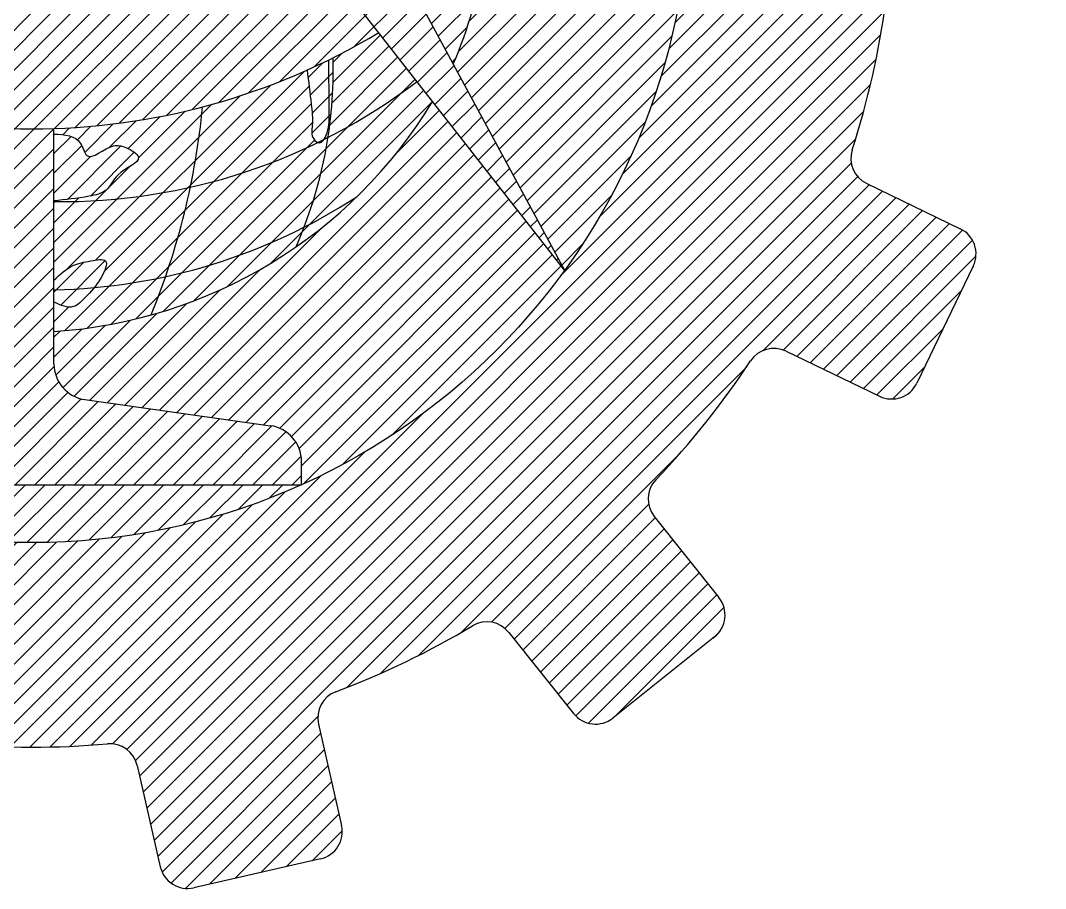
# Model space of a CAD drawing. Header units: millimetres. Extents: x -495 to 480, y 20 to 233.
# Drawn here: x 342.8 to 379.42, y 59.64 to 90.64 of the extents above; entities that cross this region are included whole.
import ezdxf

# ---------------------------------------------------------------- set-up
doc = ezdxf.new("R2010")
doc.units = ezdxf.units.MM
pattern_1 = [(45, (306.9796937244569, 59.64169378769577), (-0.3535533905932737, 0.3535533905932738), [])]

msp = doc.modelspace()

# ---------------------------------------------------------------- hatches: boundary and pattern name
at = {"true_color": 0xffc60a}
h = msp.add_hatch(dxfattribs=at)
h.set_pattern_fill('_USER,_O', color=40, scale=0.5, angle=45, pattern_type=0)
h.set_pattern_definition(pattern_1)
h.paths.add_polyline_path([(373.0285700076631, 106.1734298904046), (376.3685699139165, 107.7818890720758, 0.4142135623731025), (376.8356550427013, 109.1167416790958), (374.822078468438, 113.2979765191905, 0.4142135623730971), (373.487225861418, 113.7650616479754), (370.1472259551645, 112.1566024663042, -0.3748444409083598), (368.8796622399848, 112.5053234754394, 0.04409869253188097), (365.4982253024332, 116.7455112794367, -0.3748444409083521), (365.4403069188141, 118.0588922504772), (367.751658569184, 120.9572355464322, 0.4142135623731021), (367.5933168885747, 122.3625568307589), (363.9649772754769, 125.2560611180324, 0.4142135623730943), (362.5596559911501, 125.0977194374231), (360.2483043407802, 122.199376141468, -0.3748444409083582), (358.9549645199681, 121.9635876299704, 0.04409869253188028), (354.0686465715, 124.3167143333763, -0.3748444409083501), (353.446609264379, 125.4748998551309), (354.2715211176418, 129.0890748297582, 0.4142135623730957), (353.5191141394163, 130.2865236758963), (348.9946486465232, 131.3192033997526, 0.4142135623730952), (347.797199800385, 130.5667964215271), (346.9722879471222, 126.9526214468999, -0.3748444409083623), (345.9093338339616, 126.1790242212279, 0.04409869253188122), (340.4859300710277, 126.1790242212278, -0.3748444409083543), (339.4229759578671, 126.9526214468998), (338.5980641046042, 130.5667964215271, 0.4142135623730971), (337.4006152584661, 131.3192033997526), (332.876149765573, 130.2865236758963, 0.4142135623730906), (332.1237427873475, 129.0890748297582), (332.9486546406103, 125.474899855131, -0.3748444409083646), (332.3266173334893, 124.3167143333763, 0.04409869253188019), (327.4402993850211, 121.9635876299703, -0.3748444409083506), (326.1469595642091, 122.1993761414679), (323.8356079138392, 125.097719437423, 0.4142135623730951), (322.4302866295124, 125.2560611180323), (318.8019470164145, 122.3625568307589, 0.4142135623730968), (318.6436053358053, 120.9572355464322), (320.9549569861751, 118.058892250477, -0.3748444409083684), (320.8970386025561, 116.7455112794365, 0.04409869253188024), (317.5156016650046, 112.5053234754392, -0.37484444090835), (316.2480379498249, 112.1566024663041), (312.9080380435714, 113.7650616479753, 0.414213562373088), (311.5731854365514, 113.2979765191904), (309.559608862288, 109.1167416790957, 0.4142135623730904), (310.0266939910728, 107.7818890720757), (313.3666938973263, 106.1734298904045, -0.3748444409083591), (313.8843658834072, 104.9649846789532, 0.04409869253188079), (312.677545012857, 99.67755697143703, -0.3748444409083533), (311.6868139427497, 98.81339491431083), (307.9796937244569, 98.81339491431083, 0.4142135623730951), (306.9796937244569, 97.81339491431083), (306.9796937244569, 93.17257436095565, 0.4142135623730909), (307.9796937244569, 92.17257436095565), (311.6868139427497, 92.17257436095554, -0.3748444409083516), (312.677545012857, 91.30841230382936, 0.04409869253188001), (313.8843658834072, 86.02098459631327, -0.3748444409083552), (313.3666938973263, 84.812539384862), (310.0266939910729, 83.20408020319077, 0.4142135623730858), (309.5596088622881, 81.86922759617082), (311.5731854365515, 77.68799275607608, 0.4142135623730945), (312.9080380435714, 77.22090762729123), (316.2480379498249, 78.82936680896229, -0.3748444409083784), (317.5156016650047, 78.48064579982722, 0.04409869253187951), (320.8970386025561, 74.24045799582998, -0.3748444409083581), (320.9549569861752, 72.92707702478947), (318.6436053358054, 70.02873372883437, 0.4142135623730929), (318.8019470164147, 68.62341244450761), (322.4302866295125, 65.7299081572342, 0.4142135623730919), (323.8356079138392, 65.88824983784349), (326.1469595642092, 68.78659313379859, -0.3748444409083723), (327.4402993850213, 69.0223816452963, 0.04409869253188004), (332.3266173334894, 66.66925494189023, -0.3748444409083554), (332.9486546406104, 65.51106942013558), (332.1237427873476, 61.89689444550834, 0.4142135623730872), (332.8761497655731, 60.69944559937022), (337.4006152584662, 59.66676587551395, 0.4142135623730927), (338.5980641046044, 60.41917285373945), (339.4229759578672, 64.03334782836666, -0.3748444409083972), (340.4859300710278, 64.80694505403883, 0.0440986925318814), (345.9093338339617, 64.80694505403869, -0.3748444409083554), (346.9722879471223, 64.03334782836671), (347.797199800385, 60.41917285373951, 0.4142135623731005), (348.9946486465232, 59.66676587551397), (353.5191141394163, 60.69944559937024, 0.414213562373093), (354.2715211176418, 61.89689444550838), (353.4466092643791, 65.51106942013561, -0.3748444409083931), (354.0686465715, 66.6692549418904, 0.04409869253188033), (358.9549645199683, 69.02238164529626, -0.3748444409083548), (360.2483043407803, 68.78659313379863), (362.5596559911502, 65.88824983784356, 0.4142135623730963), (363.9649772754769, 65.72990815723426), (367.5933168885748, 68.62341244450766, 0.4142135623730933), (367.7516585691841, 70.02873372883441), (365.4403069188143, 72.92707702478954, -0.374844440908386), (365.4982253024333, 74.24045799583013, 0.04409869253188037), (368.8796622399849, 78.48064579982733, -0.3748444409083535), (370.1472259551646, 78.82936680896246), (373.487225861418, 77.22090762729128, 0.4142135623730968), (374.822078468438, 77.68799275607614), (376.8356550427014, 81.8692275961709, 0.4142135623730966), (376.3685699139165, 83.20408020319088), (373.0285700076631, 84.8125393848621, -0.3748444409083866), (372.5108980215822, 86.02098459631341, 0.04409869253188067), (373.7177188921324, 91.30841230382958, -0.3748444409083514), (374.7084499622397, 92.17257436095576), (378.4155701805325, 92.17257436095576, 0.4142135623730951), (379.4155701805325, 93.17257436095576), (379.4155701805325, 97.81339491431095, 0.4142135623730906), (378.4155701805325, 98.81339491431095), (374.7084499622397, 98.81339491431106, -0.3748444409083505), (373.7177188921324, 99.67755697143724, 0.04409869253188043), (372.5108980215822, 104.9649846789534, -0.3748444409083558)])
h.paths.add_polyline_path([(366.6978714394966, 95.49298463763336, -1), (319.6973924654928, 95.49298463763336, -1)], flags=16)
h.paths.add_polyline_path([(359.5139635104972, 94.54342855314331), (360.2337386599341, 93.82365340370636, -0.01240107672831388), (359.3681112047192, 92.99993188554676, -0.06554042088867294), (358.2631776126215, 89.08123508254752), (362.2392178815073, 81.72057521682137), (357.5257589722178, 87.74816376869406, -0.244761411704136), (344.0012709686808, 79.5323165997254), (344.0012709686808, 78.37319664622429, 0.373884679484805), (345.1081415002823, 77.09988775578594), (351.7344296151261, 76.16862369314728, -0.3738846794848051), (352.8413001467277, 74.89531480270894), (352.8413001467277, 74.06261087267114), (333.5539637582617, 74.06261087267114), (333.5539637582617, 74.89531480270895, -0.3738846794848023), (334.6608342898633, 76.16862369314728), (341.2871224047071, 77.09988775578594, 0.373884679484805), (342.3939929363086, 78.37319664622429), (342.3939929363086, 79.50196658800002, -0.2463970479116872), (328.5110943591127, 87.28982701171147), (324.1560460234817, 81.72057521682133), (327.8495768122243, 88.55823831904624, -0.5043921289829582), (339.8634427019014, 110.7989538315033), (340.607324964749, 112.1760687364546, -0.170404589608018), (342.0500903430321, 113.4880590620781, 0.1722806011502811), (341.2871224047071, 113.8860815194808), (334.6608342898633, 114.8173455821195, -0.3738846794848075), (333.5539637582617, 116.0906544725578), (333.5539637582617, 116.9233584025956), (352.8413001467277, 116.9233584025956), (352.8413001467277, 116.0906544725578, -0.3738846794848057), (351.7344296151261, 114.8173455821195), (345.1081415002823, 113.8860815194808, 0.1722806011503194), (344.3451735619571, 113.488059062078, -0.170404589607991), (345.7879389402399, 112.1760687364546), (346.6406971857284, 110.5973967491879, -0.376618025549902)], flags=0)
h.paths.add_polyline_path([(356.510187285868, 103.2729095969522, -0.08990555218392787), (356.4383208732967, 100.5976400163567, 0.09069525368885768), (352.0926586329609, 103.7888566690461, 0.08146629980500394), (351.8591491959583, 105.5423366197175, -0.08331300852259096)], flags=0)
h.paths.add_polyline_path([(334.6200020948469, 93.02533566120998, -0.09207281056874088), (339.4493182050287, 101.0361262686773, 0.06166825364065819), (342.0033469855133, 99.88583495330312, -0.004237287796734104), (342.3939929363086, 100.829771646777), (342.3939929363086, 91.08612630835329, 0.02031259002983031), (344.0012709686808, 91.0861263083533), (344.0012709686808, 99.45944904113729, 0.08018331940166838), (347.6310429415711, 99.60288435953402, -0.07439153477511713), (349.3547742205687, 92.05199499867246, -0.1935321791773891)], flags=0)
h.paths.add_polyline_path([(353.970745524394, 89.30986713086659, -0.09896621561992329), (352.9352888994479, 83.25806013875194, -0.06385531289580205), (347.985335949722, 81.49105591783335, 0.05949933041753872), (349.3093903641848, 87.55516244004957, -0.1143126187831481), (338.4396162571082, 87.24156479192234, 0.02257866428115124), (337.7862437392409, 81.84007102380119, -0.06357691148097885), (332.9883384227477, 83.92957467360588, -0.04815150041051414), (333.442187807368, 88.8304802085741, 0.2237410203185974)], flags=0)
h.paths.add_polyline_path([(342.0562332903427, 110.859760111146, -1), (344.3390306146463, 110.859760111146, -1)], flags=0)
edge = h.paths.add_edge_path(flags=0)
edge.add_spline(control_points=[(336.6006276779332, 106.2049125661481), (336.669657549746, 106.2143359287493), (336.7385947335334, 106.2177792753517), (336.8060526080513, 106.2145148267392)], knot_values=[8.231422850634878, 8.231422850634878, 8.231422850634878, 8.231422850634878, 8.426547642917427, 8.426547642917427, 8.426547642917427, 8.426547642917427], degree=3, periodic=0)
edge.add_arc((339.2774291044831, 91.70705876256434), 14.71645280769641, 99.66765478756655, 101.8319910108082)
edge.add_spline(control_points=[(336.2599298135415, 106.1108319234496), (336.0911532808016, 106.0402037940952), (335.5889469833029, 105.7065750938782), (335.4352676769456, 104.8072660860131), (334.3048173229209, 103.9982200578497), (333.7984576941394, 104.7208478779257), (333.557153180647, 105.1265349111852), (333.4631894936538, 105.2262525620857)], knot_values=[3.947955432354773, 3.947955432354773, 3.947955432354773, 3.947955432354773, 4.451048340977218, 5.588863820019581, 6.692188749804358, 7.498522832057865, 7.905027104349085, 7.905027104349085, 7.905027104349085, 7.905027104349085], degree=3, periodic=0)
edge.add_arc((339.2774291044831, 91.70705876256437), 14.71645280769641, 113.271232395663, 122.0554034647662)
edge.add_arc((338.3693453309969, 103.2997267802289), 6.958387592711994, 172.734198834263, 195.9744313856567)
edge.add_arc((342.6443446763541, 88.32835607643061), 17.04972106148546, 130.0234148341328, 145.8343122147249)
edge.add_arc((338.6195870352451, 102.1907150500002), 10.95620326583141, 187.0288226270696, 203.0369953751064, ccw=False)
edge.add_arc((339.2774291044831, 91.70705876256434), 14.71645280769641, 122.05540346476599, 141.5907157304357, ccw=False)
edge.add_arc((338.3693453309969, 103.2997267802289), 6.958387592711993, 159.4326645204934, 172.7341988342631, ccw=False)
edge.add_spline(control_points=[(330.9995380792651, 106.2568878354423), (331.0971919546163, 106.0906077491219), (331.2688776274073, 105.7982700575658), (331.7612237270924, 105.9608526534209), (331.8417805081376, 105.8193899193701), (331.8544855739961, 105.744263594652)], knot_values=[0, 0, 0, 0, 0.5131372152648521, 0.9021486113072581, 1.145700965591374, 1.145700965591374, 1.145700965591374, 1.145700965591374], degree=3, periodic=0)
edge.add_arc((338.3693453309969, 103.299726780229), 6.958387592711994, 148.2637673983638, 159.4326645204937, ccw=False)
edge.add_arc((337.402104607722, 91.21792912639953), 16.50210399026177, 91.61564057880389, 107.45792382874811, ccw=False)
edge.add_arc((339.4705800399708, 106.3570400682298), 2.873981443443015, 151.8377568904487, 183.0342364526827)
at = {"true_color": 0xde0000}
h = msp.add_hatch(dxfattribs=at)
h.set_pattern_fill('_USER,_O', color=12, scale=0.5, angle=45, pattern_type=0)
h.set_pattern_definition([(45, (319.6973924654928, 71.99274515063149), (-0.3535533905932737, 0.3535533905932738), [])])
h.paths.add_polyline_path([(352.8413001467277, 116.9233584025956), (352.8413001467277, 116.0906544725578, -0.3738846794848057), (351.7344296151261, 114.8173455821195), (345.1081415002823, 113.8860815194808, 0.1722806011503139), (344.3451735619571, 113.488059062078, -0.1704045896079875), (345.7879389402399, 112.1760687364546), (346.6406971857284, 110.5973967491879, -0.376618025549902), (359.5139635104972, 94.54342855314331), (360.2337386599341, 93.82365340370636, -0.01240107672831389), (359.3681112047192, 92.99993188554674, -0.06554042088867293), (358.2631776126215, 89.08123508254752), (362.2392178815073, 81.72057521682139, 0.1578365059779892), (366.6978714394966, 95.49298463763336, 0.2951328942983553)])
h.paths.add_polyline_path([(333.5539637582618, 116.9233584025956), (352.8413001467276, 116.9233584025956, 0.2146346888290315)])
h.paths.add_polyline_path([(339.8634427019014, 110.7989538315033), (340.607324964749, 112.1760687364546, -0.1704045896080179), (342.0500903430321, 113.4880590620781, 0.172280601150281), (341.2871224047071, 113.8860815194808), (334.6608342898633, 114.8173455821195, -0.3738846794848056), (333.5539637582617, 116.0906544725578), (333.5539637582617, 116.9233584025956, 0.2951328942983553), (319.6973924654928, 95.49298463763336, 0.1578365059779856), (324.1560460234819, 81.72057521682166), (327.8495768122243, 88.55823831904624, -0.5043921289829582)])
h.paths.add_polyline_path([(328.5110943591127, 87.28982701171147), (324.1560460234819, 81.7205752168216, 0.1311854117583273), (333.5539637582617, 74.06261087267114), (333.5539637582617, 74.89531480270892, -0.3738846794848068), (334.6608342898633, 76.16862369314728), (341.2871224047071, 77.09988775578594, 0.3738846794848057), (342.3939929363086, 78.3731966462243), (342.3939929363086, 79.50196658800002, -0.2463970479116872)])
h.paths.add_polyline_path([(362.2392178815073, 81.72057521682139), (357.5257589722178, 87.74816376869406, -0.2447614117041361), (344.0012709686808, 79.5323165997254), (344.0012709686808, 78.37319664622429, 0.373884679484804), (345.1081415002823, 77.09988775578594), (351.7344296151261, 76.16862369314728, -0.3738846794848033), (352.8413001467277, 74.89531480270894), (352.8413001467277, 74.06261087267114, 0.1311854117583242)])
h.paths.add_polyline_path([(352.8413001467277, 74.06261087267114), (333.5539637582617, 74.06261087267114, 0.2146346888290342)])
at = {"true_color": 0xffc60a}
h = msp.add_hatch(dxfattribs=at)
h.set_pattern_fill('_USER,_O', color=40, scale=0.5, angle=45, pattern_type=0)
h.set_pattern_definition(pattern_1)
h.paths.add_polyline_path([(342.0562332903427, 110.859760111146, 1), (344.3390306146463, 110.859760111146, 1)], flags=0)
h.paths.add_polyline_path([(352.8413001467277, 116.0906544725578), (352.8413001467277, 116.9233584025956), (333.5539637582617, 116.9233584025956), (333.5539637582617, 116.0906544725578, 0.373884679484805), (334.6608342898633, 114.8173455821195), (341.2871224047071, 113.8860815194808, -0.1722806011502801), (342.0500903430321, 113.4880590620781, -0.2029154491867407), (344.3451735619571, 113.488059062078, -0.1722806011503149), (345.1081415002823, 113.8860815194808), (351.7344296151261, 114.8173455821195, 0.3738846794848061)])
h.paths.add_polyline_path([(343.1976319524945, 106.0710251865906), (362.2392178815073, 81.72057521682136), (345.7879389402399, 112.1760687364546, -0.1244537135187672), (346.1416938074567, 110.7768511282604, -1), (340.2535700975322, 110.7768511282604, -0.1244537135187672), (340.607324964749, 112.1760687364546), (324.1560460234817, 81.72057521682137)])
h.paths.add_polyline_path([(346.1416938074567, 110.7768511282604, 1), (340.2535700975322, 110.7768511282604, 1)])
h.paths.add_polyline_path([(342.0562332903427, 110.859760111146, -1), (344.3390306146463, 110.859760111146, -1)], flags=16)
h.paths.add_polyline_path([(344.3390306146463, 110.859760111146, 1), (342.0562332903427, 110.859760111146, 1)], flags=16)
h.paths.add_polyline_path([(355.6033606739002, 90.20653376789811), (352.9283421647437, 93.62735725488383, -0.2628333267163583), (333.4669217402454, 93.6273572548838), (330.7919032310888, 90.20653376789807, 0.2772482688996567)], flags=17)
h.paths.add_polyline_path([(344.0012709686808, 105.0433286632888), (343.1976319524945, 106.0710251865906), (342.3939929363086, 105.0433286632892), (342.3939929363086, 91.08612630835329, 0.02031259002983031), (344.0012709686808, 91.0861263083533)], flags=17)
h.paths.add_polyline_path([(344.0012709686808, 86.78047382965079, -0.01668270695070553), (342.3939929363086, 86.78047382965077), (342.3939929363086, 78.3731966462243, -0.3738846794848062), (341.2871224047071, 77.09988775578594), (334.6608342898633, 76.16862369314728, 0.3738846794848036), (333.5539637582617, 74.89531480270894), (333.5539637582617, 74.06261087267114), (352.8413001467277, 74.06261087267114), (352.8413001467277, 74.89531480270892, 0.3738846794848065), (351.7344296151261, 76.16862369314728), (345.1081415002823, 77.09988775578594, -0.3738846794848035), (344.0012709686808, 78.37319664622429)])
h.paths.add_polyline_path([(360.2337386599341, 93.82365340370636), (357.1912453070803, 96.86614675656023, -0.03572102210175547), (355.0569362695977, 95.0168017210718), (357.1202276180286, 91.19712566332615, 0.04234380289497567)], flags=17)
at = {"true_color": 0x88cfef}
h = msp.add_hatch(dxfattribs=at)
h.set_pattern_fill('_USER,_O', color=141, scale=0.5, angle=45, pattern_type=0)
h.set_pattern_definition([(45, (346.6406971857284, 94.54342855314331), (-0.3535533905932737, 0.3535533905932738), [])])
h.paths.add_polyline_path([(359.3681112047192, 92.99993188554676, -0.02992701123124288), (357.1202276180286, 91.19712566332615), (358.2631776126215, 89.08123508254752, 0.06554042088867311)])
h.paths.add_polyline_path([(355.6033606739002, 90.20653376789811, -0.01933512057370811), (353.970745524394, 89.30986713086659, -0.04564853900566804), (353.7899329050514, 86.4618272151913, 0.04471999734865404), (356.969962810875, 88.45891793962411)])
h.paths.add_polyline_path([(357.5257589722178, 87.74816376869406), (356.969962810875, 88.45891793962411, -0.04471999734865399), (353.7899329050514, 86.4618272151913, -0.05307788859266988), (352.9352888994479, 83.25806013875194, 0.0262537582480845), (354.8137937374414, 84.34088356462323, 0.06380878157494885)])
h.paths.add_polyline_path([(352.6453591079625, 82.55480008331742, 0.01214421157098479), (352.9352888994479, 83.25806013875194, -0.06385531289580208), (347.985335949722, 81.49105591783335, -0.01398162325884156), (347.4673538424765, 80.1223506767765, 0.08407554462434517)])
h.paths.add_polyline_path([(354.8137937374414, 84.34088356462324, -0.02625375824808458), (352.9352888994479, 83.25806013875194, -0.01214421157098462), (352.6453591079625, 82.55480008331743, 0.0410655941840515)])
edge = h.paths.add_edge_path()
edge.add_arc((344.2378587229572, 105.2022689415469), 21.03440698662932, 296.5732572329362, 297.0081115544571, ccw=False)
edge.add_spline(control_points=[(353.6474259594776, 86.38987085675817), (353.6031191606263, 86.32051379908208), (353.5322992283413, 86.25131684893289), (353.4457582135274, 86.27130018182909), (353.424757850535, 86.28013476755845)], knot_values=[2.656837322068538, 2.656837322068538, 2.656837322068538, 2.656837322068538, 2.873104237000125, 2.942632655156383, 2.942632655156383, 2.942632655156383, 2.942632655156383], degree=3, periodic=0)
edge.add_arc((344.237858722957, 105.2022689415467), 21.03440698662931, 282.7239336038707, 295.8970705131007, ccw=False)
edge.add_arc((323.2578398216331, 90.06673054015576), 26.17233768681346, 340.87308394994227, 348.1324982354951, ccw=False)
edge.add_arc((343.5705205667842, 101.6751036216637), 20.66122882540923, 282.3378816106223, 296.9525990353371)
edge.add_arc((338.3151904552426, 88.87402690399672), 15.66162064495848, 338.9868959661736, 351.1400476631318)
edge = h.paths.add_edge_path()
edge.add_spline(control_points=[(353.424757850535, 86.28013476755845), (353.3697073418057, 86.30329381671345), (353.1689308373024, 86.48856555739034), (353.260517405432, 86.99113085578185), (353.1772839154769, 87.8005976160868), (353.0933428066324, 88.4601970193284), (353.0412256330811, 88.86972766582988)], knot_values=[0, 0, 0, 0, 0.1822623157530172, 0.6691933613091003, 1.422753251852396, 2.656837322068538, 2.656837322068538, 2.656837322068538, 2.656837322068538], degree=3, periodic=0)
edge.add_arc((343.1976319524945, 110.859760111146), 24.09269315569645, 284.69519620622833, 294.1151455753995, ccw=False)
edge.add_arc((323.2578398216331, 90.0667305401557), 26.17233768681346, 348.1324982354953, 354.4932685711264, ccw=False)
edge.add_arc((344.237858722957, 105.2022689415468), 21.03440698662931, 282.7239336038706, 295.897070513075)
edge = h.paths.add_edge_path()
edge.add_arc((343.1976319524945, 110.859760111146), 24.09269315569645, 271.91152007797257, 284.69519620622833, ccw=False)
edge.add_line((344.0012709686808, 86.78047382965079), (344.0012709686808, 86.58444556738615))
edge.add_spline(control_points=[(344.0012709686808, 86.58444556738615), (344.3850533915648, 86.5637565954509), (344.9504061996549, 86.53327951343081), (345.1740571327309, 85.4581503450149), (345.9677329921443, 86.26574866345189), (346.587969166943, 86.12720967272958), (347.3635430197815, 85.64315028516049), (346.1900926594562, 85.26312337674787), (345.9599748201104, 84.51135260259518), (345.0265013506164, 84.30210750215456), (344.4096983866316, 84.2412518568704), (344.0012709686808, 84.20095517296576)], knot_values=[0, 0, 0, 0, 1.01228365559956, 1.491202757479803, 2.501349052701807, 2.950135603779489, 3.511963092859417, 4.471946754257631, 5.163035538497349, 5.808838449984385, 7.074647325661477, 7.074647325661477, 7.074647325661477, 7.074647325661477], degree=3, periodic=0)
edge.add_line((344.0012709686808, 84.20095517296576), (344.0012709686808, 84.16919252572764))
edge.add_arc((344.237858722957, 105.2022689415468), 21.03440698662932, 269.3555432465432, 282.7239336038706)
edge.add_arc((323.2578398216331, 90.06673054015575), 26.17233768681346, 348.1324982354952, 354.4932685711263)
edge = h.paths.add_edge_path()
edge.add_arc((344.237858722957, 105.2022689415468), 21.03440698662932, 269.35554324654316, 282.7239336038707, ccw=False)
edge.add_line((344.0012709686808, 84.16919252572764), (344.0012709686808, 81.3652238801879))
edge.add_spline(control_points=[(344.0012709686808, 81.3652238801879), (344.2194635434253, 81.5679180844256), (344.6079478235557, 81.9288080556452), (345.2168007563749, 82.03377789693498), (346.0509019123485, 82.19491731604032), (345.7198128343277, 81.48451706881615), (345.5184631109685, 81.19995922438893), (345.4361626366762, 81.09827791304255)], knot_values=[0, 0, 0, 0, 0.8509592149385957, 1.515103245024684, 2.042262459325038, 2.663655797593751, 3.073012399037567, 3.073012399037567, 3.073012399037567, 3.073012399037567], degree=3, periodic=0)
edge.add_arc((343.5705205667842, 101.6751036216637), 20.66122882540923, 275.1806798375871, 282.3378816106224)
edge.add_arc((323.2578398216331, 90.06673054015565), 26.17233768681346, 340.8730839499426, 348.1324982354953)
edge = h.paths.add_edge_path()
edge.add_arc((343.5705205667842, 101.6751036216637), 20.66122882540924, 275.18067983758715, 282.3378816106224, ccw=False)
edge.add_spline(control_points=[(345.4361626366762, 81.09827791304255), (345.3364647306478, 80.97510227024554), (345.1229601785083, 80.75450652689166), (344.6689823463876, 80.26889439242689), (344.2449549637186, 80.46854070276734), (344.0012709686808, 80.58327529889667)], knot_values=[3.073012399037567, 3.073012399037567, 3.073012399037567, 3.073012399037567, 3.568902566546085, 4.099674770131629, 4.816865972556855, 4.816865972556855, 4.816865972556855, 4.816865972556855], degree=3, periodic=0)
edge.add_line((344.0012709686808, 80.58327529889667), (344.0012709686808, 79.5323165997254))
edge.add_arc((342.8745559617236, 96.626622389187), 17.13139740740734, 273.7710085218843, 285.5507865236859)
edge.add_arc((323.2578398216331, 90.06673054015573), 26.17233768681346, 337.6689407133213, 340.8730839499424)
at = {"true_color": 0xffcd9a}
h = msp.add_hatch(dxfattribs=at)
h.set_pattern_fill('_USER,_O', color=31, scale=0.5, angle=45, pattern_type=0)
h.set_pattern_definition([(45, (330.9331398556934, 103.9349319610835), (-0.3535533905932737, 0.3535533905932738), [])])
edge = h.paths.add_edge_path()
edge.add_spline(control_points=[(331.1467448782311, 89.99749790835766), (331.2144498047357, 89.75139196318179), (331.3583399065898, 89.22835455148343), (332.0950660999956, 88.88369628585924), (332.6756464679709, 88.46706726967616), (333.1546852770585, 88.5127950319472), (333.3366104374081, 88.40410494686667), (333.3613589116721, 88.3856459959686)], knot_values=[8.180881520398062, 8.180881520398062, 8.180881520398062, 8.180881520398062, 8.911253780532833, 9.733107397120284, 10.4809615663746, 10.99798371497667, 11.08745375670514, 11.08745375670514, 11.08745375670514, 11.08745375670514], degree=3, periodic=0)
edge.add_arc((358.6015045378554, 84.02912923149344), 25.61335959123863, 169.1957050399404, 170.2070833355833, ccw=False)
edge.add_arc((343.1976319524945, 110.8597601111461), 24.09269315569645, 239.98753083773312, 246.1143259600439, ccw=False)
edge = h.paths.add_edge_path()
edge.add_arc((358.6015045378554, 84.02912923149334), 25.61335959123863, 169.1957050399402, 170.207083335583)
edge.add_spline(control_points=[(333.3613589116721, 88.3856459959686), (333.4042380131584, 88.35366409597572), (333.5531243160324, 88.19398460848456), (333.4230986468276, 87.75765938384481), (333.8725852142324, 87.38413915885315), (333.9675258915472, 87.02367053115913), (334.0157126172115, 86.81874353775248)], knot_values=[6.44412330450624, 6.44412330450624, 6.44412330450624, 6.44412330450624, 6.599138719126543, 7.074586269930569, 7.558389749471178, 8.18088152039806, 8.18088152039806, 8.18088152039806, 8.18088152039806], degree=3, periodic=0)
edge.add_arc((344.2378587229571, 105.2022689415468), 21.03440698662935, 240.9237837822797, 253.0865333215514)
edge.add_arc((397.8899393967666, 77.31010417977315), 60.27416387889983, 170.5160429439138, 172.5956391732976, ccw=False)
edge.add_arc((343.1976319524945, 110.859760111146), 24.09269315569645, 246.1143259600439, 258.6099026593735, ccw=False)
h.paths.add_polyline_path([(342.3939929363086, 86.78047382965077, -0.04138169245253554), (338.4396162571082, 87.24156479192233, 0.009074199376233003), (338.1183802660201, 85.07770035749397, 0.05190241005737332), (342.3939929363086, 84.24883399068518)])
edge = h.paths.add_edge_path()
edge.add_arc((344.237858722957, 105.2022689415468), 21.03440698662935, 253.0865333215516, 264.97102542832323, ccw=False)
edge.add_arc((397.8899393967666, 77.31010417977326), 60.27416387889986, 172.5956391732977, 175.6898125556581)
edge.add_arc((343.5705205667843, 101.6751036216636), 20.6612288254092, 253.7423004407465, 265.4128627282158)
edge.add_spline(control_points=[(341.9181357236184, 81.08005565119268), (342.083767582119, 81.22994108662805), (342.2388802592138, 81.39497507444713), (342.3939929363087, 81.56000906226623)], knot_values=[3.034169057456729, 3.034169057456729, 3.034169057456729, 3.034169057456729, 3.705174376702132, 3.705174376702132, 3.705174376702132, 3.705174376702132], degree=3, periodic=0)
edge.add_line((342.3939929363086, 81.56000906226618), (342.3939929363086, 84.24883399068518))
edge = h.paths.add_edge_path()
edge.add_arc((344.237858722957, 105.2022689415468), 21.03440698662934, 240.92378378228, 253.0865333215516, ccw=False)
edge.add_spline(control_points=[(334.0157126172115, 86.81874353775248), (334.0315705858441, 86.75130326683471), (334.1111832963835, 86.39899294132104), (334.4205655948995, 85.59035648048024), (334.8723240987093, 84.26623618193224), (335.8263755198868, 83.33089757873869), (335.9890461747335, 82.60477375970393), (336.0155682211328, 82.44468314702007)], knot_values=[1.599698194964978, 1.599698194964978, 1.599698194964978, 1.599698194964978, 1.804556583689203, 2.66629199542425, 4.212148794818636, 5.961032932743604, 6.444123304506241, 6.444123304506241, 6.444123304506241, 6.444123304506241], degree=3, periodic=0)
edge.add_arc((343.5705205667839, 101.6751036216638), 20.6612288254092, 248.5518912188141, 253.7423004407477)
edge.add_arc((397.8899393967666, 77.31010417977315), 60.27416387889985, 172.5956391732976, 175.689812555658, ccw=False)
edge = h.paths.add_edge_path()
edge.add_arc((343.5705205667842, 101.6751036216636), 20.6612288254092, 248.5518912188163, 253.7423004407467, ccw=False)
edge.add_spline(control_points=[(336.0155682211328, 82.44468314702007), (336.0348152878177, 82.32850528308165), (336.1017656361265, 81.79134795046699), (336.1538251774455, 81.26347319336047), (336.1944757028756, 80.85128388676893)], knot_values=[0, 0, 0, 0, 0.3505790036010317, 1.599698194964978, 1.599698194964978, 1.599698194964978, 1.599698194964978], degree=3, periodic=0)
edge.add_arc((342.8745559617232, 96.62662238918718), 17.13139740740737, 247.0497309457991, 252.3837588565466)
edge.add_arc((397.8899393967666, 77.31010417977238), 60.27416387889986, 175.6898125556572, 177.1580092226551, ccw=False)
edge = h.paths.add_edge_path()
edge.add_spline(control_points=[(339.1487807139063, 79.90527746919702), (339.5868813704543, 80.03452275486063), (340.418540682094, 80.27987286721756), (341.3886441333209, 80.63916020063073), (341.8141559244636, 80.98596108741796), (341.9181357236184, 81.08005565119268)], knot_values=[0, 0, 0, 0, 1.376435398438378, 2.612927643162452, 3.034169057456729, 3.034169057456729, 3.034169057456729, 3.034169057456729], degree=3, periodic=0)
edge.add_arc((343.5705205667844, 101.6751036216636), 20.66122882540919, 253.7423004407462, 265.41286272821554, ccw=False)
edge.add_arc((397.8899393967667, 77.31010417977356), 60.27416387889986, 175.6898125556583, 177.1580092226563)
edge.add_arc((342.8745559617234, 96.62662238918705), 17.13139740740737, 252.3837588565456, 257.4388023218149)
edge = h.paths.add_edge_path()
edge.add_spline(control_points=[(344.0012709686808, 80.58327529889667), (344.2449549637186, 80.46854070276734), (344.6689823463876, 80.26889439242689), (345.1229601785083, 80.75450652689166), (345.3364647306478, 80.97510227024554), (345.4361626366762, 81.09827791304255)], knot_values=[3.073012399037567, 3.073012399037567, 3.073012399037567, 3.073012399037567, 3.790203601462792, 4.320975805048336, 4.816865972556855, 4.816865972556855, 4.816865972556855, 4.816865972556855], degree=3, periodic=0)
edge.add_arc((343.5705205667843, 101.6751036216637), 20.66122882540923, 271.1946031129854, 275.180679837587, ccw=False)
edge.add_line((344.0012709686808, 81.01836547966293), (344.0012709686808, 80.58327529889667))
edge = h.paths.add_edge_path()
edge.add_spline(control_points=[(345.4361626366762, 81.09827791304255), (345.5184631109685, 81.19995922438893), (345.7198128343277, 81.48451706881615), (346.0509019123485, 82.19491731604032), (345.2168007563749, 82.03377789693498), (344.6079478235557, 81.9288080556452), (344.2194635434253, 81.5679180844256), (344.0012709686808, 81.3652238801879)], knot_values=[0, 0, 0, 0, 0.4093566014438159, 1.030749939712529, 1.557909154012883, 2.222053184098971, 3.073012399037567, 3.073012399037567, 3.073012399037567, 3.073012399037567], degree=3, periodic=0)
edge.add_line((344.0012709686808, 81.3652238801879), (344.0012709686808, 81.01836547966293))
edge.add_arc((343.5705205667842, 101.6751036216636), 20.66122882540922, 271.1946031129857, 275.1806798375873)
edge = h.paths.add_edge_path()
edge.add_spline(control_points=[(344.0012709686808, 84.20095517296576), (344.4096983866316, 84.2412518568704), (345.0265013506164, 84.30210750215457), (345.9599748201105, 84.51135260259518), (346.1900926594563, 85.2631233767479), (347.3635430197814, 85.64315028516044), (346.5879691669431, 86.12720967272962), (345.9677329921442, 86.26574866345186), (345.1740571327309, 85.45815034501493), (344.9504061996549, 86.5332795134308), (344.3850533915648, 86.56375659545087), (344.0012709686808, 86.58444556738615)], knot_values=[0, 0, 0, 0, 1.265808875677092, 1.911611787164129, 2.602700571403846, 3.56268423280206, 4.124511721881989, 4.57329827295967, 5.583444568181674, 6.062363670061917, 7.074647325661477, 7.074647325661477, 7.074647325661477, 7.074647325661477], degree=3, periodic=0)
edge.add_line((344.0012709686808, 86.58444556738615), (344.0012709686808, 84.20095517296576))
edge = h.paths.add_edge_path()
edge.add_spline(control_points=[(353.6474259594776, 86.38987085675817), (353.6733556660675, 86.43046074819944), (353.8389486614551, 86.76827366045812), (353.8257653233192, 87.40740953387946), (353.8246731380654, 88.33728930436415), (353.8202845400299, 88.97666800142876), (353.8185152689613, 89.23443465527046)], knot_values=[2.942632655156383, 2.942632655156383, 2.942632655156383, 2.942632655156383, 3.069198730672585, 3.863884594111479, 5.01328252238824, 5.789663832061392, 5.789663832061392, 5.789663832061392, 5.789663832061392], degree=3, periodic=0)
edge.add_arc((343.1976319524944, 110.859760111146), 24.09269315569646, 294.11514557539965, 296.15711903388194, ccw=False)
edge.add_spline(control_points=[(353.0412256330811, 88.86972766582988), (353.0933428066324, 88.4601970193284), (353.1772839154769, 87.8005976160868), (353.260517405432, 86.99113085578185), (353.1689308373024, 86.48856555739034), (353.3697073418057, 86.30329381671345), (353.424757850535, 86.28013476755845)], knot_values=[0, 0, 0, 0, 1.234084070216143, 1.987643960759438, 2.474575006315521, 2.656837322068538, 2.656837322068538, 2.656837322068538, 2.656837322068538], degree=3, periodic=0)
edge.add_arc((344.2378587229571, 105.2022689415468), 21.03440698662932, 295.8970705130777, 296.5732572329366)
edge = h.paths.add_edge_path()
edge.add_arc((343.1976319524948, 110.8597601111462), 24.09269315569645, 296.15711903388103, 296.561152427238, ccw=False)
edge.add_spline(control_points=[(353.8185152689613, 89.23443465527046), (353.8202845400299, 88.97666800142876), (353.8246731380654, 88.33728930436415), (353.8257653233192, 87.40740953387946), (353.8389486614551, 86.76827366045812), (353.6733556660675, 86.43046074819944), (353.6474259594776, 86.38987085675817)], knot_values=[2.942632655156383, 2.942632655156383, 2.942632655156383, 2.942632655156383, 3.719013964829535, 4.868411893106297, 5.663097756545191, 5.789663832061392, 5.789663832061392, 5.789663832061392, 5.789663832061392], degree=3, periodic=0)
edge.add_arc((344.2378587229571, 105.2022689415468), 21.03440698662932, 296.5732572329365, 297.0081115544576)
edge.add_arc((338.3151904552426, 88.87402690399674), 15.66162064495848, 351.1400476631318, 361.5946644588799)

# ---------------------------------------------------------------- linework, layer by layer
for p, q in [((345.7879389402399, 112.1760687364546), (362.2392178815073, 81.72057521682137)), ((362.2392178815073, 81.72057521682137), (343.1976319524945, 106.0710251865906)), ((344.0012709686808, 78.3731966462243), (344.0012709686808, 86.78047382965079)), ((373.0285700076631, 84.81253938486208), (376.3685699139165, 83.20408020319087)), ((376.8356550427014, 81.86922759617084), (374.822078468438, 77.68799275607614)), ((370.1472259551646, 78.82936680896245), (373.487225861418, 77.22090762729124)), ((345.1081415002823, 77.09988775578596), (351.7344296151261, 76.16862369314727)), ((352.8413001467277, 74.06261087267114), (352.8413001467277, 74.89531480270892)), ((333.5539637582617, 74.06261087267114), (352.8413001467277, 74.06261087267114)), ((365.4403069188142, 72.92707702478953), (367.7516585691841, 70.02873372883437)), ((360.2483043407803, 68.78659313379865), (362.5596559911502, 65.88824983784355)), ((367.5933168885748, 68.62341244450766), (363.9649772754769, 65.72990815723426)), ((353.446609264379, 65.51106942013564), (354.2715211176419, 61.89689444550837)), ((346.9722879471223, 64.03334782836674), (347.7971998003851, 60.4191728537395)), ((353.5191141394164, 60.69944559937025), (348.9946486465233, 59.66676587551399))]:
    msp.add_line(p, q)
msp.add_circle((343.1976319524947, 95.49298463763336), 23.50023948700186)
for centre, radius, start, end in [((343.9322190175244, 95.23718187042128), 15.59718099880622, 336.7537765575752, 351.7530823813653), ((343.1976319524947, 95.49298463763336), 30.80562209110346, 342.0927911308676, 352.1929231548467), ((343.1976319524945, 110.859760111146), 24.09269315569645, 239.0081164350765, 300.9918835649238), ((338.3151904552426, 88.87402690399666), 15.66162064495846, 336.2037845061664, 1.594664458880162), ((344.237858722957, 105.2022689415468), 21.03440698662931, 269.3555432465432, 307.2503558766285), ((342.8745559617235, 96.62662238918703), 17.13139740740737, 273.7710085218845, 328.7846243444581), ((323.2578398216331, 90.0667305401557), 26.17233768681344, 337.6689407133214, 354.4932685711264), ((373.4624537467807, 85.71350825276454), 0.9999999999999999, 162.0927911308675, 244.2857142857142), ((343.5705205667842, 101.6751036216636), 20.66122882540921, 271.1946031129856, 302.968135375996), ((375.934686174799, 82.30311133528846), 0.9999999999999999, 334.2857142857138, 64.28571428571415), ((369.713342216047, 77.92839794106004), 0.9999999999999999, 64.28571428571415, 146.4786374405615), ((345.2870933945785, 78.3731966462243), 1.285822425897734, 180, 261.9999999999977), ((343.1976319524947, 95.49298463763336), 30.80562209110346, 316.3785054165838, 326.4786374405614), ((373.9211096005355, 78.1218764951937), 0.9999999999999999, 244.2857142857142, 334.2857142857138), ((351.55547772083, 74.89531480270892), 1.285822425897734, 0, 81.99999999999777), ((366.2221384012823, 73.55056682664826), 1, 136.3785054165804, 218.5714285714291), ((366.9698270867161, 69.40524392697569), 1, 308.5714285714291, 38.5714285714291), ((343.1976319524947, 95.49298463763336), 30.80562209110346, 290.6642197022966, 300.7643517262762), ((359.4664728583123, 68.16310333193991), 1, 38.5714285714291, 120.7643517262762), ((354.4215371765609, 65.73359035409192), 1, 110.6642197022965, 192.8571428571436), ((363.3414874736182, 66.51173963970228), 1, 218.5714285714291, 308.5714285714291), ((343.1976319524947, 95.49298463763336), 30.80562209110346, 264.9499339880118, 275.0500660119882), ((345.9973600349405, 63.81082689441041), 1, 12.85714285714363, 95.05006601199158), ((353.29659320546, 61.67437351155206), 1, 282.8571428571438, 12.85714285714363), ((348.7721277125669, 60.6416937876958), 1, 192.8571428571436, 282.8571428571438)]:
    msp.add_arc(centre, radius, start, end)
for points in [[(353.0412256330811, 88.86972766582988), (353.1909907714771, 87.64476485183002), (353.2246209152995, 86.8919557644366), (353.2784291454153, 86.40800688542339), (353.4869352299098, 86.26685524210549), (353.7156194006977, 86.52227256604891), (353.8299614860917, 87.3086894459907), (353.8232354573272, 88.45806769446418), (353.8185152689613, 89.23443465527046)], [(344.0012709686808, 86.58444556738615), (344.9535343493662, 86.24106144835977), (345.1758726845547, 85.81688086081317), (346.1258636063233, 86.16026517365833), (346.5705402767003, 86.09966791917756), (347.0152169470774, 85.75628360633237), (346.2875643604974, 85.1301124289416), (345.8631000825911, 84.58473752625224), (345.2567230616419, 84.36254772236862), (344.0012709686808, 84.20095517296576)], [(344.0012709686808, 81.3652238801879), (344.6757879053927, 81.88402874483137), (345.317627423635, 82.05470189890488), (345.8447866379354, 82.05470189890488), (345.6811857251398, 81.45523178106981), (345.1176704385279, 80.74676707873576), (344.6995786339585, 80.41978332523877), (344.0012709686808, 80.58327529889667)]]:
    msp.add_spline(points, degree=3)

doc.saveas('drawing.dxf')
